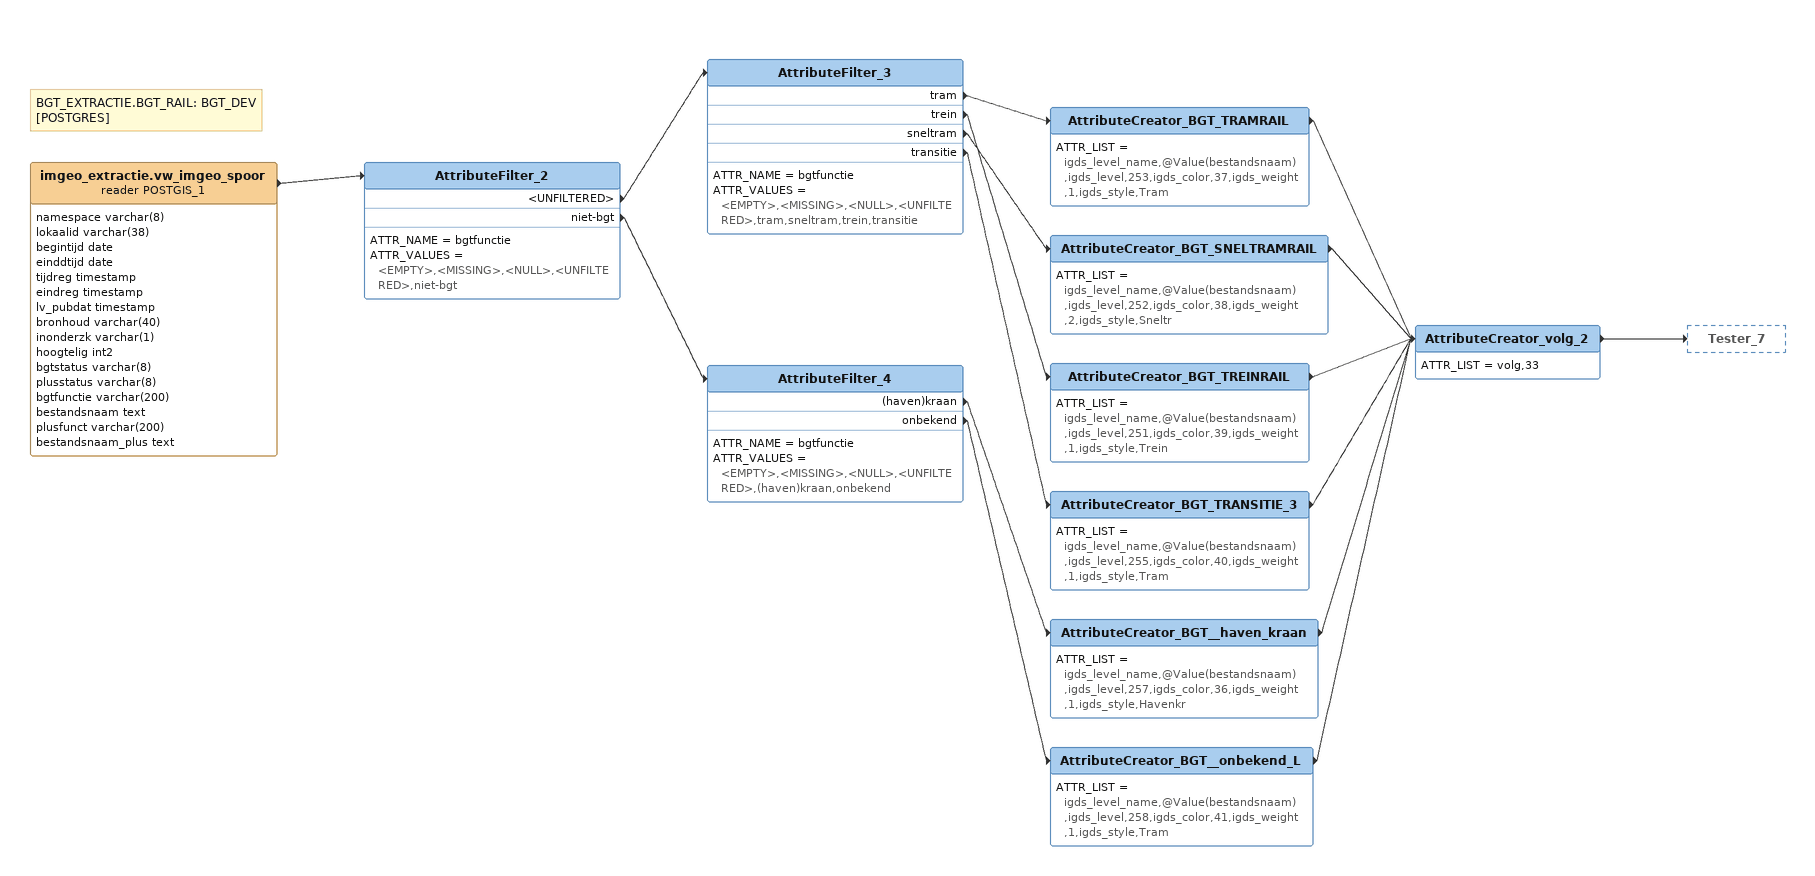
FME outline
Note: BGT_EXTRACTIE.BGT_RAIL: BGT_DEV [POSTGRES]
imgeo_extractie.vw_imgeo_spoor (reader POSTGIS_1)
    attributes: namespace varchar(8), lokaalid varchar(38), begintijd date, einddtijd date, tijdreg timestamp, eindreg timestamp, lv_pubdat timestamp, bronhoud varchar(40), inonderzk varchar(1), hoogtelig int2, bgtstatus varchar(8), plusstatus varchar(8), bgtfunctie varchar(200), bestandsnaam text, plusfunct varchar(200), bestandsnaam_plus text
    -> AttributeFilter_2
AttributeFilter_2
    ATTR_NAME = bgtfunctie
    ATTR_VALUES = <EMPTY>,<MISSING>,<NULL>,<UNFILTERED>,niet-bgt
    <UNFILTERED> -> AttributeFilter_3
    niet-bgt -> AttributeFilter_4
AttributeFilter_3
    ATTR_NAME = bgtfunctie
    ATTR_VALUES = <EMPTY>,<MISSING>,<NULL>,<UNFILTERED>,tram,sneltram,trein,transitie
    tram -> AttributeCreator_BGT_TRAMRAIL
    trein -> AttributeCreator_BGT_TREINRAIL
    sneltram -> AttributeCreator_BGT_SNELTRAMRAIL
    transitie -> AttributeCreator_BGT_TRANSITIE_3
AttributeCreator_BGT_TRAMRAIL
    ATTR_LIST = igds_level_name,@Value(bestandsnaam),igds_level,253,igds_color,37,igds_weight,1,igds_style,Tram
    -> AttributeCreator_volg_2
AttributeCreator_BGT_SNELTRAMRAIL
    ATTR_LIST = igds_level_name,@Value(bestandsnaam),igds_level,252,igds_color,38,igds_weight,2,igds_style,Sneltr
    -> AttributeCreator_volg_2
AttributeCreator_BGT_TREINRAIL
    ATTR_LIST = igds_level_name,@Value(bestandsnaam),igds_level,251,igds_color,39,igds_weight,1,igds_style,Trein
    -> AttributeCreator_volg_2
AttributeCreator_BGT_TRANSITIE_3
    ATTR_LIST = igds_level_name,@Value(bestandsnaam),igds_level,255,igds_color,40,igds_weight,1,igds_style,Tram
    -> AttributeCreator_volg_2
AttributeFilter_4
    ATTR_NAME = bgtfunctie
    ATTR_VALUES = <EMPTY>,<MISSING>,<NULL>,<UNFILTERED>,(haven)kraan,onbekend
    (haven)kraan -> AttributeCreator_BGT__haven_kraan
    onbekend -> AttributeCreator_BGT__onbekend_L
AttributeCreator_BGT__haven_kraan
    ATTR_LIST = igds_level_name,@Value(bestandsnaam),igds_level,257,igds_color,36,igds_weight,1,igds_style,Havenkr
    -> AttributeCreator_volg_2
AttributeCreator_BGT__onbekend_L
    ATTR_LIST = igds_level_name,@Value(bestandsnaam),igds_level,258,igds_color,41,igds_weight,1,igds_style,Tram
    -> AttributeCreator_volg_2
AttributeCreator_volg_2
    ATTR_LIST = volg,33
    -> Tester_7
